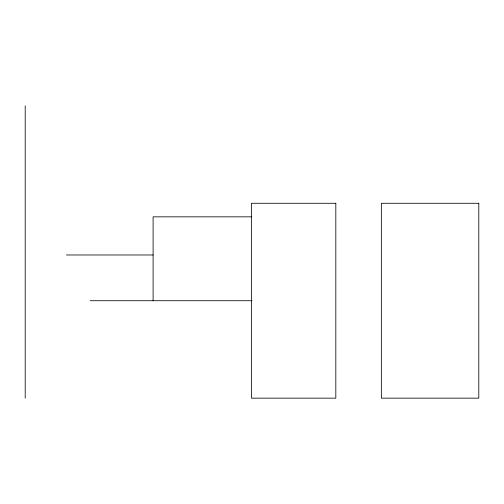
<?xml version="1.0" encoding="UTF-8"?>
<svg xmlns="http://www.w3.org/2000/svg" width="504" height="504" viewBox="0 0 504 504"><rect width="100%" height="100%" fill="white"/><g stroke="black" fill="none" stroke-linecap="round" stroke-linejoin="round"><path stroke-width="0.76" d="M251.439 216.833L153.103 216.833L153.103 300.718M66.434 254.98L153.103 254.98M90.159 300.718L252.038 300.718M25.2 105.84L25.2 398.16M335.821 203.282L251.439 203.282L251.439 398.16L335.821 398.16L335.821 203.282M478.8 203.282L381.358 203.282L381.358 398.16L478.8 398.16L478.8 203.282"/></g></svg>
